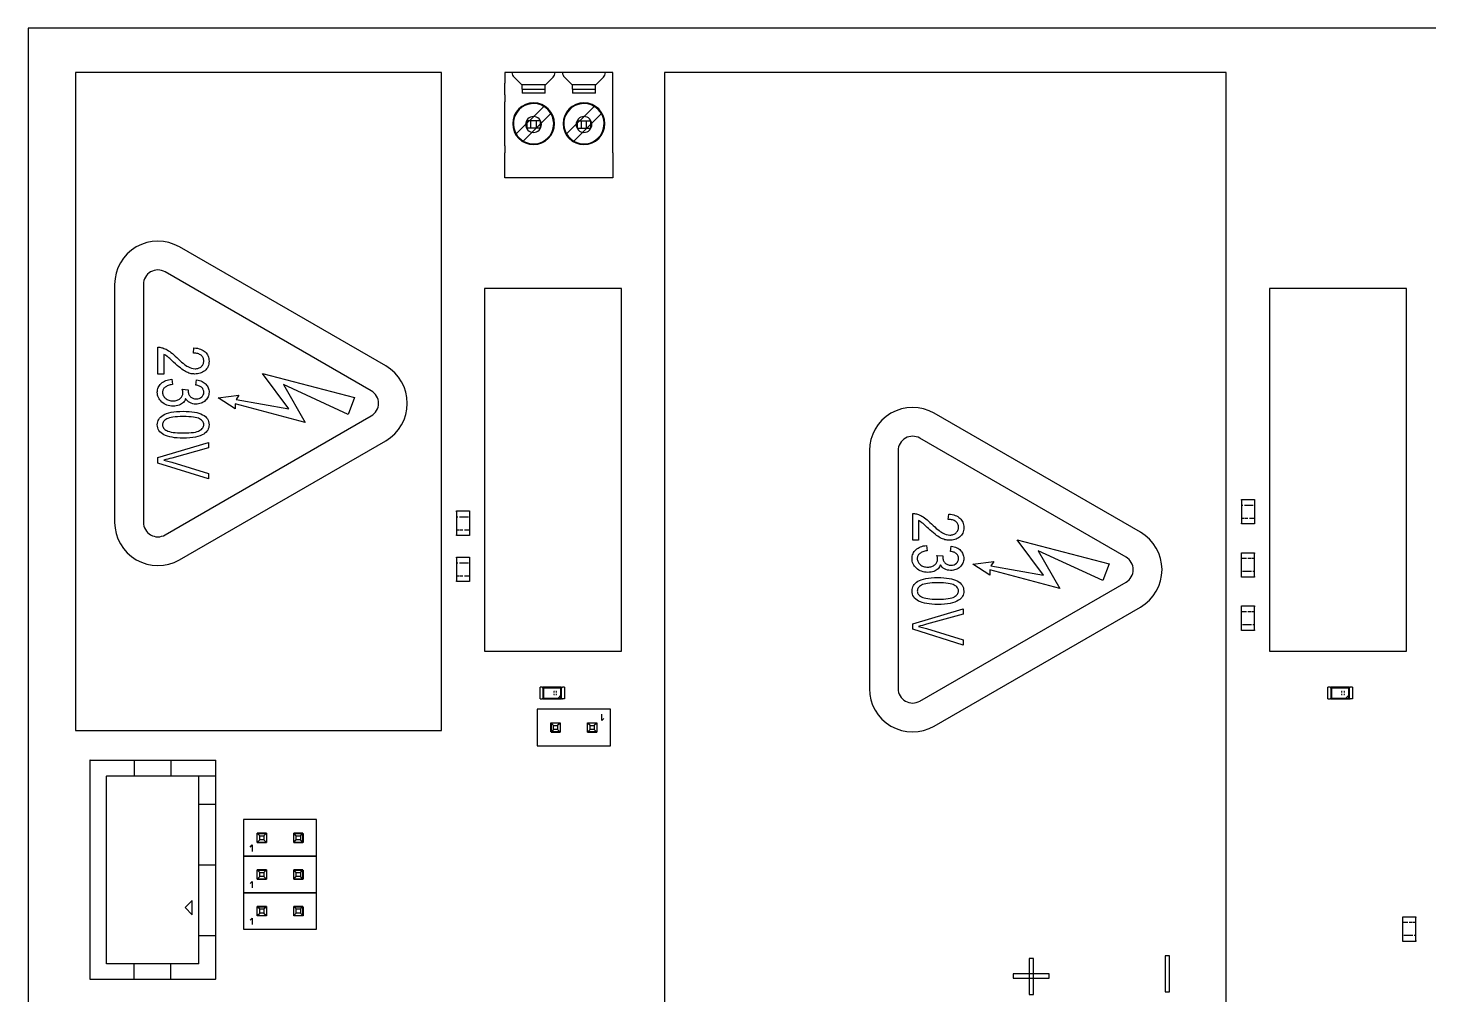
# Model space of a CAD drawing. Extents: x 0 to 180, y 0 to 220.
# Drawn here: x 0 to 97.3, y 152.8 to 220 of the extents above; entities that cross this region are included whole.
import ezdxf

# ---------------------------------------------------------------- set-up
doc = ezdxf.new("R2010")
doc.units = 0
doc.layers.add('PNPTOOLNIKO', color=7, linetype='CONTINUOUS')

msp = doc.modelspace()

# ---------------------------------------------------------------- linework, layer by layer
at = {"layer": 'PNPTOOLNIKO'}
for points in [[(180, 0), (180, 220), (0, 220), (0, 0)], [(3.3, 171.2), (28.7, 171.2), (28.7, 216.9), (3.3, 216.9)], [(44.2, 147.4), (83.2, 147.4), (83.2, 216.9), (44.2, 216.9)], [(31.7, 176.7), (41.2, 176.7), (41.2, 201.9), (31.7, 201.9)], [(86.2, 176.7), (95.7, 176.7), (95.7, 201.9), (86.2, 201.9)], [(36.945, 171.725), (36.945, 171.1), (36.295, 171.1), (36.295, 171.725)], [(39.495, 171.725), (39.495, 171.1), (38.845, 171.1), (38.845, 171.725)], [(15.905, 163.415), (15.905, 164.04), (16.555, 164.04), (16.555, 163.415)], [(18.455, 163.415), (18.455, 164.04), (19.105, 164.04), (19.105, 163.415)], [(15.905, 160.875), (15.905, 161.5), (16.555, 161.5), (16.555, 160.875)], [(18.455, 160.875), (18.455, 161.5), (19.105, 161.5), (19.105, 160.875)], [(10.9, 158.9), (11.4, 158.4), (11.4, 159.4)], [(15.905, 158.335), (15.905, 158.96), (16.555, 158.96), (16.555, 158.335)], [(18.455, 158.335), (18.455, 158.96), (19.105, 158.96), (19.105, 158.335)], [(69.8, 152.85), (69.8, 155.35), (69.5, 155.35), (69.5, 152.85)], [(79.25, 153.05), (79.25, 155.55), (78.95, 155.55), (78.95, 153.05)], [(70.9, 154.3), (68.4, 154.3), (68.4, 154), (70.9, 154)]]:
    msp.add_lwpolyline(points, close=True, dxfattribs=at)
for points in [[(40.6, 216.6), (40.6, 216.9), (33.1, 216.9), (33.1, 216.6)], [(33.1, 216.6), (33.1, 216.161)], [(33.1, 215.349), (33.1, 216.161)], [(33.746, 216.589), (33.773, 216.562)], [(34.256, 216.079), (33.773, 216.562)], [(34.256, 216.079), (35.944, 216.079)], [(34.256, 216.079), (34.3, 216.035)], [(34.3, 215.75), (34.3, 216.035)], [(35.9, 216.035), (35.944, 216.079)], [(35.9, 215.75), (35.9, 216.035)], [(36.427, 216.562), (35.944, 216.079)], [(36.427, 216.562), (36.454, 216.589)], [(37.246, 216.589), (37.273, 216.562)], [(37.756, 216.079), (37.273, 216.562)], [(37.756, 216.079), (39.444, 216.079)], [(37.756, 216.079), (37.8, 216.035)], [(37.8, 215.75), (37.8, 216.035)], [(39.444, 216.079), (39.4, 216.035)], [(39.4, 215.75), (39.4, 216.035)], [(39.444, 216.079), (39.927, 216.562)], [(39.954, 216.589), (39.927, 216.562)], [(40.6, 216.161), (40.6, 216.6)], [(40.6, 215.349), (40.6, 216.161)], [(33.1, 215.349), (33.1, 214.866)], [(34.3, 215.75), (34.3, 215.465)], [(34.3, 215.75), (35.9, 215.75)], [(35.9, 215.465), (34.3, 215.465)], [(35.9, 215.465), (35.9, 215.75)], [(37.8, 215.75), (37.8, 215.465)], [(37.8, 215.75), (39.4, 215.75)], [(39.4, 215.465), (37.8, 215.465)], [(39.4, 215.465), (39.4, 215.75)], [(40.6, 214.866), (40.6, 215.349)], [(33.1, 211.813), (33.1, 214.866)], [(35.811, 214.556), (33.894, 212.639)], [(34.389, 212.144), (36.306, 214.061)], [(39.311, 214.556), (37.394, 212.639)], [(37.889, 212.144), (39.806, 214.061)], [(40.6, 211.813), (40.6, 214.866)], [(34.65, 213.05), (34.65, 213.55)], [(35.55, 213.55), (34.65, 213.55)], [(35.55, 213.05), (34.65, 213.05)], [(34.918, 213.05), (34.918, 213.55)], [(35.282, 213.55), (35.282, 213.05)], [(35.55, 213.55), (35.55, 213.05)], [(38.15, 213.05), (38.15, 213.55)], [(38.15, 213.55), (39.05, 213.55)], [(38.15, 213.05), (39.05, 213.05)], [(38.418, 213.05), (38.418, 213.55)], [(38.782, 213.05), (38.782, 213.55)], [(39.05, 213.55), (39.05, 213.05)], [(33.1, 211.813), (33.1, 211.338)], [(40.6, 211.338), (40.6, 209.6), (33.1, 209.6), (33.1, 211.338)], [(40.6, 211.338), (40.6, 211.813)], [(24.835, 196.522), (10.515, 204.789)], [(23.835, 194.789), (9.515, 203.057)], [(6.015, 202.191), (6.015, 185.656)], [(8.015, 202.191), (8.015, 185.656)], [(9.024, 197.826), (9.088, 197.825)], [(9.024, 195.962), (9.024, 197.826)], [(9.088, 197.825), (9.153, 197.82)], [(9.153, 197.82), (9.22, 197.808)], [(9.22, 197.808), (9.29, 197.793)], [(9.29, 197.793), (9.362, 197.771)], [(9.362, 197.771), (9.435, 197.745)], [(9.435, 197.745), (9.51, 197.714)], [(9.51, 197.714), (9.587, 197.678)], [(9.587, 197.678), (9.666, 197.635)], [(9.666, 197.635), (9.749, 197.584)], [(9.749, 197.584), (9.836, 197.525)], [(9.836, 197.525), (9.927, 197.458)], [(11.478, 197.417), (11.524, 197.781)], [(11.524, 197.781), (11.65, 197.768)], [(11.65, 197.768), (11.768, 197.749)], [(11.768, 197.749), (11.878, 197.722)], [(11.878, 197.722), (11.98, 197.69)], [(11.98, 197.69), (12.073, 197.651)], [(12.073, 197.651), (12.159, 197.607)], [(12.159, 197.607), (12.237, 197.555)], [(12.237, 197.555), (12.306, 197.497)], [(12.306, 197.497), (12.368, 197.433)], [(9.433, 197.326), (9.433, 195.962)], [(9.551, 197.262), (9.433, 197.326)], [(9.668, 197.181), (9.551, 197.262)], [(9.701, 197.156), (9.668, 197.181)], [(9.741, 197.123), (9.701, 197.156)], [(9.786, 197.084), (9.741, 197.123)], [(9.839, 197.038), (9.786, 197.084)], [(9.897, 196.984), (9.839, 197.038)], [(9.962, 196.925), (9.897, 196.984)], [(9.927, 197.458), (10.02, 197.382)], [(10.034, 196.859), (9.962, 196.925)], [(10.02, 197.382), (10.117, 197.299)], [(10.112, 196.786), (10.034, 196.859)], [(10.238, 196.671), (10.112, 196.786)], [(10.117, 197.299), (10.218, 197.208)], [(10.218, 197.208), (10.323, 197.109)], [(10.357, 196.565), (10.238, 196.671)], [(10.323, 197.109), (10.443, 196.993)], [(10.47, 196.469), (10.357, 196.565)], [(10.443, 196.993), (10.557, 196.888)], [(10.557, 196.888), (10.664, 196.793)], [(10.664, 196.793), (10.763, 196.709)], [(10.763, 196.709), (10.855, 196.635)], [(10.855, 196.635), (10.94, 196.571)], [(10.94, 196.571), (11.019, 196.519)], [(11.019, 196.519), (11.09, 196.476)], [(11.563, 197.415), (11.478, 197.417)], [(11.644, 197.407), (11.563, 197.415)], [(11.719, 197.395), (11.644, 197.407)], [(11.788, 197.378), (11.719, 197.395)], [(11.854, 197.356), (11.788, 197.378)], [(11.914, 197.33), (11.854, 197.356)], [(11.968, 197.298), (11.914, 197.33)], [(12.017, 197.262), (11.968, 197.298)], [(12.061, 197.221), (12.017, 197.262)], [(12.035, 196.481), (12.075, 196.521)], [(12.1, 197.178), (12.061, 197.221)], [(12.075, 196.521), (12.11, 196.563)], [(12.132, 197.132), (12.1, 197.178)], [(12.11, 196.563), (12.139, 196.607)], [(12.158, 197.083), (12.132, 197.132)], [(12.139, 196.607), (12.163, 196.654)], [(12.179, 197.032), (12.158, 197.083)], [(12.163, 196.654), (12.181, 196.702)], [(12.193, 196.978), (12.179, 197.032)], [(12.181, 196.702), (12.195, 196.754)], [(12.203, 196.922), (12.193, 196.978)], [(12.195, 196.754), (12.203, 196.807)], [(12.205, 196.862), (12.203, 196.922)], [(12.203, 196.807), (12.205, 196.862)], [(12.368, 197.433), (12.421, 197.364)], [(12.421, 197.364), (12.466, 197.291)], [(12.466, 197.291), (12.504, 197.212)], [(12.527, 196.55), (12.494, 196.465)], [(12.504, 197.212), (12.532, 197.129)], [(12.551, 196.644), (12.527, 196.55)], [(12.532, 197.129), (12.553, 197.04)], [(12.564, 196.743), (12.551, 196.644)], [(12.553, 197.04), (12.565, 196.947)], [(12.569, 196.849), (12.564, 196.743)], [(12.565, 196.947), (12.569, 196.849)], [(9.433, 195.962), (9.024, 195.962)], [(9.568, 195.509), (9.661, 195.541)], [(9.661, 195.541), (9.761, 195.568)], [(9.761, 195.568), (9.867, 195.587)], [(9.867, 195.587), (9.978, 195.599)], [(9.978, 195.599), (10.024, 195.235)], [(10.578, 196.383), (10.47, 196.469)], [(10.677, 196.306), (10.578, 196.383)], [(10.771, 196.24), (10.677, 196.306)], [(10.858, 196.182), (10.771, 196.24)], [(10.939, 196.134), (10.858, 196.182)], [(11.017, 196.094), (10.939, 196.134)], [(11.096, 196.059), (11.017, 196.094)], [(11.09, 196.476), (11.224, 196.411)], [(11.176, 196.03), (11.096, 196.059)], [(11.256, 196.005), (11.176, 196.03)], [(11.224, 196.411), (11.352, 196.364)], [(11.338, 195.987), (11.256, 196.005)], [(11.421, 195.973), (11.338, 195.987)], [(11.352, 196.364), (11.476, 196.335)], [(11.504, 195.965), (11.421, 195.973)], [(11.476, 196.335), (11.595, 196.326)], [(11.588, 195.962), (11.504, 195.965)], [(11.682, 195.966), (11.588, 195.962)], [(11.595, 196.326), (11.661, 196.328)], [(11.66, 195.19), (11.705, 195.553)], [(11.661, 196.328), (11.724, 196.336)], [(11.774, 195.977), (11.682, 195.966)], [(11.705, 195.553), (11.809, 195.534)], [(11.724, 196.336), (11.784, 196.348)], [(11.863, 195.994), (11.774, 195.977)], [(11.784, 196.348), (11.84, 196.364)], [(11.809, 195.534), (11.906, 195.51)], [(11.84, 196.364), (11.894, 196.386)], [(11.949, 196.019), (11.863, 195.994)], [(11.894, 196.386), (11.944, 196.414)], [(11.944, 196.414), (11.991, 196.445)], [(12.033, 196.05), (11.949, 196.019)], [(11.991, 196.445), (12.035, 196.481)], [(12.114, 196.089), (12.033, 196.05)], [(12.193, 196.134), (12.114, 196.089)], [(12.269, 196.187), (12.193, 196.134)], [(12.34, 196.247), (12.269, 196.187)], [(12.401, 196.313), (12.34, 196.247)], [(12.452, 196.385), (12.401, 196.313)], [(12.494, 196.465), (12.452, 196.385)], [(18.099, 193.541), (16.27, 195.989)], [(16.27, 195.989), (22.659, 194.328)], [(8.978, 194.692), (8.982, 194.781)], [(8.983, 194.595), (8.978, 194.692)], [(8.982, 194.781), (8.995, 194.867)], [(8.997, 194.502), (8.983, 194.595)], [(8.995, 194.867), (9.016, 194.95)], [(9.016, 194.95), (9.046, 195.028)], [(9.046, 195.028), (9.084, 195.104)], [(9.084, 195.104), (9.131, 195.176)], [(9.131, 195.176), (9.186, 195.244)], [(9.186, 195.244), (9.249, 195.31)], [(9.249, 195.31), (9.32, 195.369)], [(9.32, 195.369), (9.396, 195.423)], [(9.345, 194.74), (9.342, 194.686)], [(9.342, 194.686), (9.345, 194.627)], [(9.352, 194.791), (9.345, 194.74)], [(9.345, 194.627), (9.354, 194.571)], [(9.366, 194.84), (9.352, 194.791)], [(9.354, 194.571), (9.37, 194.516)], [(9.384, 194.886), (9.366, 194.84)], [(9.408, 194.929), (9.384, 194.886)], [(9.396, 195.423), (9.479, 195.47)], [(9.438, 194.97), (9.408, 194.929)], [(9.472, 195.008), (9.438, 194.97)], [(9.512, 195.043), (9.472, 195.008)], [(9.479, 195.47), (9.568, 195.509)], [(9.558, 195.077), (9.512, 195.043)], [(9.608, 195.107), (9.558, 195.077)], [(9.664, 195.135), (9.608, 195.107)], [(9.725, 195.16), (9.664, 195.135)], [(9.792, 195.183), (9.725, 195.16)], [(9.864, 195.202), (9.792, 195.183)], [(9.941, 195.22), (9.864, 195.202)], [(10.024, 195.235), (9.941, 195.22)], [(10.703, 194.917), (11.114, 194.872)], [(10.724, 194.845), (10.703, 194.917)], [(10.739, 194.779), (10.724, 194.845)], [(10.725, 194.497), (10.74, 194.551)], [(10.748, 194.72), (10.739, 194.779)], [(10.74, 194.551), (10.748, 194.607)], [(10.751, 194.666), (10.748, 194.72)], [(10.748, 194.607), (10.751, 194.666)], [(11.114, 194.872), (11.11, 194.817)], [(11.11, 194.817), (11.112, 194.754)], [(11.112, 194.754), (11.12, 194.694)], [(11.12, 194.694), (11.132, 194.636)], [(11.132, 194.636), (11.149, 194.582)], [(11.149, 194.582), (11.17, 194.532)], [(11.727, 195.179), (11.66, 195.19)], [(11.788, 195.165), (11.727, 195.179)], [(11.847, 195.149), (11.788, 195.165)], [(11.9, 195.128), (11.847, 195.149)], [(11.949, 195.105), (11.9, 195.128)], [(11.906, 195.51), (11.997, 195.481)], [(11.994, 195.079), (11.949, 195.105)], [(12.034, 195.05), (11.994, 195.079)], [(11.997, 195.481), (12.08, 195.446)], [(12.07, 195.018), (12.034, 195.05)], [(12.129, 194.947), (12.07, 195.018)], [(12.08, 195.446), (12.158, 195.406)], [(12.171, 194.867), (12.129, 194.947)], [(12.158, 195.406), (12.229, 195.362)], [(12.169, 194.512), (12.196, 194.596)], [(12.197, 194.781), (12.171, 194.867)], [(12.196, 194.596), (12.205, 194.687)], [(12.205, 194.687), (12.197, 194.781)], [(12.229, 195.362), (12.294, 195.312)], [(12.294, 195.312), (12.351, 195.256)], [(12.351, 195.256), (12.402, 195.197)], [(12.402, 195.197), (12.446, 195.134)], [(12.446, 195.134), (12.484, 195.069)], [(12.484, 195.069), (12.514, 195.001)], [(12.514, 195.001), (12.538, 194.929)], [(12.538, 194.929), (12.556, 194.854)], [(12.565, 194.612), (12.553, 194.531)], [(12.556, 194.854), (12.566, 194.777)], [(12.569, 194.697), (12.565, 194.612)], [(12.566, 194.777), (12.569, 194.697)], [(22.234, 193.158), (17.736, 195.241)], [(17.736, 195.241), (19.247, 192.606)], [(9.021, 194.413), (8.997, 194.502)], [(9.055, 194.327), (9.021, 194.413)], [(9.098, 194.244), (9.055, 194.327)], [(9.151, 194.165), (9.098, 194.244)], [(9.214, 194.09), (9.151, 194.165)], [(9.286, 194.017), (9.214, 194.09)], [(9.365, 193.951), (9.286, 194.017)], [(9.451, 193.894), (9.365, 193.951)], [(9.37, 194.516), (9.393, 194.464)], [(9.393, 194.464), (9.421, 194.414)], [(9.421, 194.414), (9.456, 194.364)], [(9.541, 193.845), (9.451, 193.894)], [(9.456, 194.364), (9.498, 194.318)], [(9.498, 194.318), (9.546, 194.274)], [(9.638, 193.806), (9.541, 193.845)], [(9.546, 194.274), (9.598, 194.232)], [(9.598, 194.232), (9.655, 194.197)], [(9.74, 193.775), (9.638, 193.806)], [(9.655, 194.197), (9.715, 194.167)], [(9.715, 194.167), (9.78, 194.142)], [(9.847, 193.753), (9.74, 193.775)], [(9.78, 194.142), (9.847, 194.124)], [(9.847, 194.124), (9.919, 194.11)], [(9.96, 193.74), (9.847, 193.753)], [(9.919, 194.11), (9.994, 194.102)], [(10.078, 193.735), (9.96, 193.74)], [(9.994, 194.102), (10.074, 194.099)], [(10.074, 194.099), (10.149, 194.102)], [(10.19, 193.74), (10.078, 193.735)], [(10.149, 194.102), (10.219, 194.109)], [(10.296, 193.752), (10.19, 193.74)], [(10.219, 194.109), (10.286, 194.122)], [(10.286, 194.122), (10.349, 194.14)], [(10.396, 193.774), (10.296, 193.752)], [(10.349, 194.14), (10.408, 194.163)], [(10.491, 193.804), (10.396, 193.774)], [(10.408, 194.163), (10.465, 194.191)], [(10.465, 194.191), (10.516, 194.225)], [(10.578, 193.841), (10.491, 193.804)], [(10.516, 194.225), (10.565, 194.263)], [(10.565, 194.263), (10.608, 194.305)], [(10.657, 193.883), (10.578, 193.841)], [(10.608, 194.305), (10.646, 194.35)], [(10.646, 194.35), (10.678, 194.396)], [(10.726, 193.93), (10.657, 193.883)], [(10.678, 194.396), (10.705, 194.445)], [(10.705, 194.445), (10.725, 194.497)], [(10.786, 193.984), (10.726, 193.93)], [(10.837, 194.043), (10.786, 193.984)], [(10.88, 194.11), (10.837, 194.043)], [(10.916, 194.184), (10.88, 194.11)], [(10.944, 194.266), (10.916, 194.184)], [(11.002, 194.178), (10.944, 194.266)], [(11.069, 194.1), (11.002, 194.178)], [(11.146, 194.033), (11.069, 194.1)], [(11.234, 193.976), (11.146, 194.033)], [(11.17, 194.532), (11.197, 194.484)], [(11.197, 194.484), (11.228, 194.439)], [(11.228, 194.439), (11.264, 194.397)], [(11.33, 193.93), (11.234, 193.976)], [(11.264, 194.397), (11.305, 194.36)], [(11.305, 194.36), (11.349, 194.326)], [(11.432, 193.898), (11.33, 193.93)], [(11.349, 194.326), (11.396, 194.298)], [(11.396, 194.298), (11.446, 194.276)], [(11.541, 193.878), (11.432, 193.898)], [(11.446, 194.276), (11.499, 194.258)], [(11.499, 194.258), (11.556, 194.245)], [(11.658, 193.872), (11.541, 193.878)], [(11.556, 194.245), (11.615, 194.238)], [(11.615, 194.238), (11.678, 194.235)], [(11.754, 193.875), (11.658, 193.872)], [(11.678, 194.235), (11.791, 194.244)], [(11.846, 193.886), (11.754, 193.875)], [(11.791, 194.244), (11.893, 194.268)], [(11.934, 193.906), (11.846, 193.886)], [(11.893, 194.268), (11.982, 194.309)], [(12.018, 193.932), (11.934, 193.906)], [(11.982, 194.309), (12.06, 194.367)], [(12.097, 193.965), (12.018, 193.932)], [(12.06, 194.367), (12.124, 194.436)], [(12.172, 194.007), (12.097, 193.965)], [(12.124, 194.436), (12.169, 194.512)], [(12.243, 194.056), (12.172, 194.007)], [(12.31, 194.112), (12.243, 194.056)], [(12.371, 194.174), (12.31, 194.112)], [(12.423, 194.24), (12.371, 194.174)], [(12.468, 194.308), (12.423, 194.24)], [(12.504, 194.379), (12.468, 194.308)], [(12.533, 194.453), (12.504, 194.379)], [(12.553, 194.531), (12.533, 194.453)], [(13.193, 194.306), (14.648, 194.498)], [(14.391, 193.541), (13.193, 194.306)], [(19.247, 192.606), (14.391, 193.902)], [(14.391, 193.902), (14.391, 193.541)], [(14.648, 194.498), (14.455, 194.196)], [(14.455, 194.196), (18.099, 193.541)], [(22.659, 194.328), (22.234, 193.158)], [(8.984, 192.542), (9.003, 192.637)], [(9.003, 192.637), (9.035, 192.728)], [(9.035, 192.728), (9.079, 192.814)], [(9.079, 192.814), (9.135, 192.895)], [(9.135, 192.895), (9.205, 192.972)], [(9.205, 192.972), (9.286, 193.044)], [(9.286, 193.044), (9.381, 193.112)], [(9.382, 192.608), (9.36, 192.552)], [(9.381, 193.112), (9.491, 193.173)], [(9.414, 192.661), (9.382, 192.608)], [(9.455, 192.712), (9.414, 192.661)], [(9.505, 192.759), (9.455, 192.712)], [(9.491, 193.173), (9.619, 193.225)], [(9.563, 192.804), (9.505, 192.759)], [(9.515, 184.789), (23.835, 193.057)], [(9.632, 192.846), (9.563, 192.804)], [(9.619, 193.225), (9.766, 193.27)], [(9.712, 192.884), (9.632, 192.846)], [(9.812, 192.917), (9.712, 192.884)], [(9.766, 193.27), (9.93, 193.306)], [(9.928, 192.945), (9.812, 192.917)], [(10.062, 192.968), (9.928, 192.945)], [(9.93, 193.306), (10.113, 193.335)], [(10.213, 192.985), (10.062, 192.968)], [(10.113, 193.335), (10.315, 193.355)], [(10.383, 192.998), (10.213, 192.985)], [(10.315, 193.355), (10.534, 193.367)], [(10.569, 193.005), (10.383, 192.998)], [(10.534, 193.367), (10.772, 193.372)], [(10.774, 193.008), (10.569, 193.005)], [(10.772, 193.372), (10.987, 193.368)], [(10.976, 193.005), (10.774, 193.008)], [(11.161, 192.998), (10.976, 193.005)], [(10.987, 193.368), (11.188, 193.357)], [(11.33, 192.985), (11.161, 192.998)], [(11.188, 193.357), (11.376, 193.338)], [(11.48, 192.968), (11.33, 192.985)], [(11.376, 193.338), (11.551, 193.313)], [(11.614, 192.945), (11.48, 192.968)], [(11.551, 193.313), (11.711, 193.279)], [(11.73, 192.918), (11.614, 192.945)], [(11.711, 193.279), (11.859, 193.239)], [(11.83, 192.886), (11.73, 192.918)], [(11.911, 192.849), (11.83, 192.886)], [(11.859, 193.239), (11.992, 193.19)], [(11.98, 192.808), (11.911, 192.849)], [(12.04, 192.764), (11.98, 192.808)], [(11.992, 193.19), (12.113, 193.135)], [(12.09, 192.718), (12.04, 192.764)], [(12.132, 192.67), (12.09, 192.718)], [(12.113, 193.135), (12.22, 193.073)], [(12.164, 192.619), (12.132, 192.67)], [(12.187, 192.566), (12.164, 192.619)], [(12.22, 193.073), (12.313, 193.003)], [(12.313, 193.003), (12.391, 192.926)], [(12.391, 192.926), (12.455, 192.842)], [(12.455, 192.842), (12.505, 192.752)], [(12.505, 192.752), (12.541, 192.654)], [(12.541, 192.654), (12.562, 192.549)], [(77.235, 184.972), (62.915, 193.239)], [(8.978, 192.442), (8.984, 192.542)], [(8.985, 192.33), (8.978, 192.442)], [(9.006, 192.225), (8.985, 192.33)], [(9.042, 192.126), (9.006, 192.225)], [(9.092, 192.036), (9.042, 192.126)], [(9.156, 191.952), (9.092, 192.036)], [(9.235, 191.876), (9.156, 191.952)], [(9.328, 191.806), (9.235, 191.876)], [(9.435, 191.744), (9.328, 191.806)], [(9.346, 192.493), (9.342, 192.431)], [(9.342, 192.431), (9.346, 192.373)], [(9.36, 192.552), (9.346, 192.493)], [(9.346, 192.373), (9.36, 192.317)], [(9.36, 192.317), (9.383, 192.263)], [(9.383, 192.263), (9.415, 192.212)], [(9.415, 192.212), (9.456, 192.164)], [(9.556, 191.688), (9.435, 191.744)], [(9.456, 192.164), (9.506, 192.117)], [(9.506, 192.117), (9.566, 192.073)], [(9.69, 191.641), (9.556, 191.688)], [(9.566, 192.073), (9.635, 192.032)], [(9.635, 192.032), (9.718, 191.994)], [(9.838, 191.6), (9.69, 191.641)], [(9.718, 191.994), (9.816, 191.962)], [(9.816, 191.962), (9.933, 191.934)], [(9.933, 191.934), (10.067, 191.911)], [(10.067, 191.911), (10.218, 191.894)], [(10.218, 191.894), (10.386, 191.882)], [(10.386, 191.882), (10.571, 191.874)], [(10.571, 191.874), (10.774, 191.872)], [(10.774, 191.872), (10.978, 191.874)], [(10.978, 191.874), (11.166, 191.882)], [(11.166, 191.882), (11.335, 191.894)], [(11.335, 191.894), (11.487, 191.912)], [(11.487, 191.912), (11.62, 191.935)], [(11.62, 191.935), (11.737, 191.962)], [(11.737, 191.962), (11.835, 191.996)], [(11.943, 191.668), (11.79, 191.619)], [(11.835, 191.996), (11.916, 192.034)], [(11.916, 192.034), (11.984, 192.075)], [(12.08, 191.727), (11.943, 191.668)], [(11.984, 192.075), (12.043, 192.12)], [(12.043, 192.12), (12.092, 192.168)], [(12.2, 191.793), (12.08, 191.727)], [(12.092, 192.168), (12.133, 192.219)], [(12.133, 192.219), (12.165, 192.273)], [(12.165, 192.273), (12.188, 192.33)], [(12.201, 192.511), (12.187, 192.566)], [(12.188, 192.33), (12.201, 192.39)], [(12.286, 191.855), (12.2, 191.793)], [(12.205, 192.452), (12.201, 192.511)], [(12.201, 192.39), (12.205, 192.452)], [(12.362, 191.922), (12.286, 191.855)], [(12.425, 191.994), (12.362, 191.922)], [(12.477, 192.072), (12.425, 191.994)], [(12.517, 192.155), (12.477, 192.072)], [(12.546, 192.244), (12.517, 192.155)], [(12.563, 192.338), (12.546, 192.244)], [(12.562, 192.549), (12.569, 192.438)], [(12.569, 192.438), (12.563, 192.338)], [(9.024, 190.154), (12.524, 191.2)], [(9.998, 191.567), (9.838, 191.6)], [(12.524, 190.826), (9.984, 190.126)], [(10.171, 191.541), (9.998, 191.567)], [(10.359, 191.523), (10.171, 191.541)], [(10.559, 191.512), (10.359, 191.523)], [(10.515, 183.057), (24.835, 191.325)], [(10.772, 191.508), (10.559, 191.512)], [(11.009, 191.512), (10.772, 191.508)], [(11.23, 191.526), (11.009, 191.512)], [(11.433, 191.548), (11.23, 191.526)], [(11.62, 191.579), (11.433, 191.548)], [(11.79, 191.619), (11.62, 191.579)], [(12.524, 191.2), (12.524, 190.826)], [(76.235, 183.239), (61.915, 191.507)], [(9.024, 189.778), (9.024, 190.154)], [(12.524, 188.676), (9.024, 189.778)], [(9.563, 190.016), (9.433, 189.985)], [(9.433, 189.985), (9.704, 189.914)], [(9.698, 190.05), (9.563, 190.016)], [(9.839, 190.087), (9.698, 190.05)], [(9.704, 189.914), (9.984, 189.832)], [(9.984, 190.126), (9.839, 190.087)], [(9.984, 189.832), (12.524, 189.053)], [(58.415, 190.641), (58.415, 174.106)], [(60.415, 190.641), (60.415, 174.106)], [(12.524, 189.053), (12.524, 188.676)], [(84.25, 187.2), (84.25, 187.25), (85.15, 187.25), (85.15, 187.2)], [(85.15, 187.2), (85.15, 185.55), (84.25, 185.55), (84.25, 185.6)], [(84.25, 187.2), (84.25, 185.6)], [(84.25, 186.85), (84.35, 186.85)], [(84.45, 186.85), (85.05, 186.85)], [(85.1, 186.85), (85.15, 186.85)], [(29.75, 186.4), (29.75, 186.45), (30.65, 186.45), (30.65, 186.4)], [(30.65, 186.4), (30.65, 184.75), (29.75, 184.75), (29.75, 184.8)], [(29.75, 186.4), (29.75, 184.8)], [(29.75, 186.05), (29.85, 186.05)], [(29.95, 186.05), (30.55, 186.05)], [(30.6, 186.05), (30.65, 186.05)], [(61.424, 186.276), (61.488, 186.275)], [(61.424, 184.412), (61.424, 186.276)], [(61.488, 186.275), (61.553, 186.27)], [(61.553, 186.27), (61.62, 186.258)], [(61.62, 186.258), (61.69, 186.243)], [(61.69, 186.243), (61.762, 186.221)], [(61.762, 186.221), (61.835, 186.195)], [(61.835, 186.195), (61.91, 186.164)], [(61.91, 186.164), (61.987, 186.128)], [(61.987, 186.128), (62.066, 186.085)], [(62.066, 186.085), (62.149, 186.034)], [(62.149, 186.034), (62.236, 185.975)], [(62.236, 185.975), (62.327, 185.908)], [(62.327, 185.908), (62.42, 185.832)], [(62.42, 185.832), (62.517, 185.749)], [(63.878, 185.867), (63.924, 186.231)], [(63.963, 185.865), (63.878, 185.867)], [(63.924, 186.231), (64.05, 186.218)], [(64.044, 185.857), (63.963, 185.865)], [(64.119, 185.845), (64.044, 185.857)], [(64.05, 186.218), (64.168, 186.199)], [(64.188, 185.828), (64.119, 185.845)], [(64.168, 186.199), (64.278, 186.172)], [(64.254, 185.806), (64.188, 185.828)], [(64.314, 185.78), (64.254, 185.806)], [(64.278, 186.172), (64.38, 186.14)], [(64.38, 186.14), (64.473, 186.101)], [(64.473, 186.101), (64.559, 186.057)], [(64.559, 186.057), (64.637, 186.005)], [(64.637, 186.005), (64.706, 185.947)], [(64.706, 185.947), (64.768, 185.883)], [(64.768, 185.883), (64.821, 185.814)], [(64.821, 185.814), (64.866, 185.741)], [(84.25, 185.95), (84.45, 185.95)], [(84.5, 185.95), (84.7, 185.95)], [(84.8, 185.95), (85.15, 185.95)], [(29.75, 185.15), (29.95, 185.15)], [(30, 185.15), (30.2, 185.15)], [(30.3, 185.15), (30.65, 185.15)], [(61.833, 185.776), (61.833, 184.412)], [(61.951, 185.712), (61.833, 185.776)], [(62.068, 185.631), (61.951, 185.712)], [(62.101, 185.606), (62.068, 185.631)], [(62.141, 185.573), (62.101, 185.606)], [(62.186, 185.534), (62.141, 185.573)], [(62.239, 185.488), (62.186, 185.534)], [(62.297, 185.434), (62.239, 185.488)], [(62.362, 185.375), (62.297, 185.434)], [(62.434, 185.309), (62.362, 185.375)], [(62.512, 185.236), (62.434, 185.309)], [(62.638, 185.121), (62.512, 185.236)], [(62.517, 185.749), (62.618, 185.658)], [(62.618, 185.658), (62.723, 185.559)], [(62.757, 185.015), (62.638, 185.121)], [(62.723, 185.559), (62.843, 185.443)], [(62.87, 184.919), (62.757, 185.015)], [(62.843, 185.443), (62.957, 185.338)], [(62.978, 184.833), (62.87, 184.919)], [(62.957, 185.338), (63.064, 185.243)], [(63.077, 184.756), (62.978, 184.833)], [(63.064, 185.243), (63.163, 185.159)], [(63.163, 185.159), (63.255, 185.085)], [(63.255, 185.085), (63.34, 185.021)], [(63.34, 185.021), (63.419, 184.969)], [(63.419, 184.969), (63.49, 184.926)], [(63.49, 184.926), (63.624, 184.861)], [(63.624, 184.861), (63.752, 184.814)], [(63.752, 184.814), (63.876, 184.785)], [(64.184, 184.798), (64.24, 184.814)], [(64.24, 184.814), (64.294, 184.836)], [(64.294, 184.836), (64.344, 184.864)], [(64.368, 185.748), (64.314, 185.78)], [(64.344, 184.864), (64.391, 184.895)], [(64.417, 185.712), (64.368, 185.748)], [(64.391, 184.895), (64.435, 184.931)], [(64.461, 185.671), (64.417, 185.712)], [(64.435, 184.931), (64.475, 184.971)], [(64.5, 185.628), (64.461, 185.671)], [(64.475, 184.971), (64.51, 185.013)], [(64.532, 185.582), (64.5, 185.628)], [(64.51, 185.013), (64.539, 185.057)], [(64.558, 185.533), (64.532, 185.582)], [(64.539, 185.057), (64.563, 185.104)], [(64.579, 185.482), (64.558, 185.533)], [(64.563, 185.104), (64.581, 185.152)], [(64.593, 185.428), (64.579, 185.482)], [(64.581, 185.152), (64.595, 185.204)], [(64.603, 185.372), (64.593, 185.428)], [(64.595, 185.204), (64.603, 185.257)], [(64.605, 185.312), (64.603, 185.372)], [(64.603, 185.257), (64.605, 185.312)], [(64.852, 184.835), (64.801, 184.763)], [(64.894, 184.915), (64.852, 184.835)], [(64.866, 185.741), (64.904, 185.662)], [(64.927, 185), (64.894, 184.915)], [(64.904, 185.662), (64.932, 185.579)], [(64.951, 185.094), (64.927, 185)], [(64.932, 185.579), (64.953, 185.49)], [(64.964, 185.193), (64.951, 185.094)], [(64.953, 185.49), (64.965, 185.397)], [(64.969, 185.299), (64.964, 185.193)], [(64.965, 185.397), (64.969, 185.299)], [(61.833, 184.412), (61.424, 184.412)], [(61.72, 183.819), (61.796, 183.873)], [(61.796, 183.873), (61.879, 183.92)], [(61.879, 183.92), (61.968, 183.959)], [(61.968, 183.959), (62.061, 183.991)], [(62.061, 183.991), (62.161, 184.018)], [(62.161, 184.018), (62.267, 184.037)], [(62.267, 184.037), (62.378, 184.049)], [(62.378, 184.049), (62.424, 183.685)], [(63.171, 184.69), (63.077, 184.756)], [(63.258, 184.632), (63.171, 184.69)], [(63.339, 184.584), (63.258, 184.632)], [(63.417, 184.544), (63.339, 184.584)], [(63.496, 184.509), (63.417, 184.544)], [(63.576, 184.48), (63.496, 184.509)], [(63.656, 184.455), (63.576, 184.48)], [(63.738, 184.437), (63.656, 184.455)], [(63.821, 184.423), (63.738, 184.437)], [(63.904, 184.415), (63.821, 184.423)], [(63.876, 184.785), (63.995, 184.776)], [(63.988, 184.412), (63.904, 184.415)], [(64.082, 184.416), (63.988, 184.412)], [(63.995, 184.776), (64.061, 184.778)], [(64.06, 183.64), (64.105, 184.003)], [(64.061, 184.778), (64.124, 184.786)], [(64.174, 184.427), (64.082, 184.416)], [(64.105, 184.003), (64.209, 183.984)], [(64.124, 184.786), (64.184, 184.798)], [(64.263, 184.444), (64.174, 184.427)], [(64.209, 183.984), (64.306, 183.96)], [(64.349, 184.469), (64.263, 184.444)], [(64.306, 183.96), (64.397, 183.931)], [(64.433, 184.5), (64.349, 184.469)], [(64.397, 183.931), (64.48, 183.896)], [(64.514, 184.539), (64.433, 184.5)], [(64.48, 183.896), (64.558, 183.856)], [(64.593, 184.584), (64.514, 184.539)], [(64.558, 183.856), (64.629, 183.812)], [(64.669, 184.637), (64.593, 184.584)], [(64.74, 184.697), (64.669, 184.637)], [(64.801, 184.763), (64.74, 184.697)], [(70.499, 181.991), (68.67, 184.439)], [(68.67, 184.439), (75.059, 182.778)], [(29.75, 183.2), (29.75, 183.25), (30.65, 183.25), (30.65, 183.2)], [(30.65, 183.2), (30.65, 181.55), (29.75, 181.55), (29.75, 181.6)], [(29.75, 183.2), (29.75, 181.6)], [(61.378, 183.142), (61.382, 183.231)], [(61.383, 183.045), (61.378, 183.142)], [(61.382, 183.231), (61.395, 183.317)], [(61.397, 182.952), (61.383, 183.045)], [(61.395, 183.317), (61.416, 183.4)], [(61.421, 182.863), (61.397, 182.952)], [(61.416, 183.4), (61.446, 183.478)], [(61.446, 183.478), (61.484, 183.554)], [(61.484, 183.554), (61.531, 183.626)], [(61.531, 183.626), (61.586, 183.694)], [(61.586, 183.694), (61.649, 183.76)], [(61.649, 183.76), (61.72, 183.819)], [(61.745, 183.19), (61.742, 183.136)], [(61.742, 183.136), (61.745, 183.077)], [(61.752, 183.241), (61.745, 183.19)], [(61.745, 183.077), (61.754, 183.021)], [(61.766, 183.29), (61.752, 183.241)], [(61.754, 183.021), (61.77, 182.966)], [(61.784, 183.336), (61.766, 183.29)], [(61.77, 182.966), (61.793, 182.914)], [(61.808, 183.379), (61.784, 183.336)], [(61.793, 182.914), (61.821, 182.864)], [(61.838, 183.42), (61.808, 183.379)], [(61.872, 183.458), (61.838, 183.42)], [(61.912, 183.493), (61.872, 183.458)], [(61.958, 183.527), (61.912, 183.493)], [(62.008, 183.557), (61.958, 183.527)], [(62.064, 183.585), (62.008, 183.557)], [(62.125, 183.61), (62.064, 183.585)], [(62.192, 183.633), (62.125, 183.61)], [(62.264, 183.652), (62.192, 183.633)], [(62.341, 183.67), (62.264, 183.652)], [(62.424, 183.685), (62.341, 183.67)], [(63.078, 182.846), (63.105, 182.895)], [(63.103, 183.367), (63.514, 183.322)], [(63.124, 183.295), (63.103, 183.367)], [(63.105, 182.895), (63.125, 182.947)], [(63.139, 183.229), (63.124, 183.295)], [(63.125, 182.947), (63.14, 183.001)], [(63.148, 183.17), (63.139, 183.229)], [(63.14, 183.001), (63.148, 183.057)], [(63.151, 183.116), (63.148, 183.17)], [(63.148, 183.057), (63.151, 183.116)], [(63.514, 183.322), (63.51, 183.267)], [(63.51, 183.267), (63.512, 183.204)], [(63.512, 183.204), (63.52, 183.144)], [(63.52, 183.144), (63.532, 183.086)], [(63.532, 183.086), (63.549, 183.032)], [(63.549, 183.032), (63.57, 182.982)], [(63.57, 182.982), (63.597, 182.934)], [(63.597, 182.934), (63.628, 182.889)], [(63.628, 182.889), (63.664, 182.847)], [(64.127, 183.629), (64.06, 183.64)], [(64.188, 183.615), (64.127, 183.629)], [(64.247, 183.599), (64.188, 183.615)], [(64.3, 183.578), (64.247, 183.599)], [(64.349, 183.555), (64.3, 183.578)], [(64.394, 183.529), (64.349, 183.555)], [(64.434, 183.5), (64.394, 183.529)], [(64.47, 183.468), (64.434, 183.5)], [(64.46, 182.817), (64.524, 182.886)], [(64.529, 183.397), (64.47, 183.468)], [(64.524, 182.886), (64.569, 182.962)], [(64.571, 183.317), (64.529, 183.397)], [(64.569, 182.962), (64.596, 183.046)], [(64.597, 183.231), (64.571, 183.317)], [(64.596, 183.046), (64.605, 183.137)], [(64.605, 183.137), (64.597, 183.231)], [(64.629, 183.812), (64.694, 183.762)], [(64.694, 183.762), (64.751, 183.706)], [(64.751, 183.706), (64.802, 183.647)], [(64.802, 183.647), (64.846, 183.584)], [(64.846, 183.584), (64.884, 183.519)], [(64.884, 183.519), (64.914, 183.451)], [(64.933, 182.903), (64.904, 182.829)], [(64.914, 183.451), (64.938, 183.379)], [(64.953, 182.981), (64.933, 182.903)], [(64.938, 183.379), (64.956, 183.304)], [(64.965, 183.062), (64.953, 182.981)], [(64.956, 183.304), (64.966, 183.227)], [(64.969, 183.147), (64.965, 183.062)], [(64.966, 183.227), (64.969, 183.147)], [(65.593, 182.756), (67.048, 182.948)], [(67.048, 182.948), (66.855, 182.646)], [(74.634, 181.608), (70.136, 183.691)], [(70.136, 183.691), (71.647, 181.056)], [(84.25, 181.9), (84.25, 183.55), (85.15, 183.55), (85.15, 183.5)], [(84.6, 183.15), (84.25, 183.15)], [(84.9, 183.15), (84.7, 183.15)], [(85.15, 183.15), (84.95, 183.15)], [(85.15, 181.9), (85.15, 183.5)], [(29.75, 182.85), (29.85, 182.85)], [(29.75, 181.95), (29.95, 181.95)], [(29.95, 182.85), (30.55, 182.85)], [(30, 181.95), (30.2, 181.95)], [(30.3, 181.95), (30.65, 181.95)], [(30.6, 182.85), (30.65, 182.85)], [(61.455, 182.777), (61.421, 182.863)], [(61.498, 182.694), (61.455, 182.777)], [(61.551, 182.615), (61.498, 182.694)], [(61.614, 182.54), (61.551, 182.615)], [(61.686, 182.467), (61.614, 182.54)], [(61.765, 182.401), (61.686, 182.467)], [(61.851, 182.344), (61.765, 182.401)], [(61.821, 182.864), (61.856, 182.814)], [(61.941, 182.295), (61.851, 182.344)], [(61.856, 182.814), (61.898, 182.768)], [(61.898, 182.768), (61.946, 182.724)], [(62.038, 182.256), (61.941, 182.295)], [(61.946, 182.724), (61.998, 182.682)], [(61.998, 182.682), (62.055, 182.647)], [(62.14, 182.225), (62.038, 182.256)], [(62.055, 182.647), (62.115, 182.617)], [(62.115, 182.617), (62.18, 182.592)], [(62.247, 182.203), (62.14, 182.225)], [(62.18, 182.592), (62.247, 182.574)], [(62.247, 182.574), (62.319, 182.56)], [(62.36, 182.19), (62.247, 182.203)], [(62.319, 182.56), (62.394, 182.552)], [(62.478, 182.185), (62.36, 182.19)], [(62.394, 182.552), (62.474, 182.549)], [(62.474, 182.549), (62.549, 182.552)], [(62.59, 182.19), (62.478, 182.185)], [(62.549, 182.552), (62.619, 182.559)], [(62.696, 182.202), (62.59, 182.19)], [(62.619, 182.559), (62.686, 182.572)], [(62.686, 182.572), (62.749, 182.59)], [(62.796, 182.224), (62.696, 182.202)], [(62.749, 182.59), (62.808, 182.613)], [(62.891, 182.254), (62.796, 182.224)], [(62.808, 182.613), (62.865, 182.641)], [(62.865, 182.641), (62.916, 182.675)], [(62.978, 182.291), (62.891, 182.254)], [(62.916, 182.675), (62.965, 182.713)], [(62.965, 182.713), (63.008, 182.755)], [(63.057, 182.333), (62.978, 182.291)], [(63.008, 182.755), (63.046, 182.8)], [(63.046, 182.8), (63.078, 182.846)], [(63.126, 182.38), (63.057, 182.333)], [(63.186, 182.434), (63.126, 182.38)], [(63.237, 182.493), (63.186, 182.434)], [(63.28, 182.56), (63.237, 182.493)], [(63.316, 182.634), (63.28, 182.56)], [(63.344, 182.716), (63.316, 182.634)], [(63.402, 182.628), (63.344, 182.716)], [(63.469, 182.55), (63.402, 182.628)], [(63.546, 182.483), (63.469, 182.55)], [(63.634, 182.426), (63.546, 182.483)], [(63.73, 182.38), (63.634, 182.426)], [(63.664, 182.847), (63.705, 182.81)], [(63.705, 182.81), (63.749, 182.776)], [(63.832, 182.348), (63.73, 182.38)], [(63.749, 182.776), (63.796, 182.748)], [(63.796, 182.748), (63.846, 182.726)], [(63.941, 182.328), (63.832, 182.348)], [(63.846, 182.726), (63.899, 182.708)], [(63.899, 182.708), (63.956, 182.695)], [(64.058, 182.322), (63.941, 182.328)], [(63.956, 182.695), (64.015, 182.688)], [(64.015, 182.688), (64.078, 182.685)], [(64.154, 182.325), (64.058, 182.322)], [(64.078, 182.685), (64.191, 182.694)], [(64.246, 182.336), (64.154, 182.325)], [(64.191, 182.694), (64.293, 182.718)], [(64.334, 182.356), (64.246, 182.336)], [(64.293, 182.718), (64.382, 182.759)], [(64.418, 182.382), (64.334, 182.356)], [(64.382, 182.759), (64.46, 182.817)], [(64.497, 182.415), (64.418, 182.382)], [(64.572, 182.457), (64.497, 182.415)], [(64.643, 182.506), (64.572, 182.457)], [(64.71, 182.562), (64.643, 182.506)], [(64.771, 182.624), (64.71, 182.562)], [(64.823, 182.69), (64.771, 182.624)], [(64.868, 182.758), (64.823, 182.69)], [(64.904, 182.829), (64.868, 182.758)], [(66.791, 181.991), (65.593, 182.756)], [(71.647, 181.056), (66.791, 182.352)], [(66.791, 182.352), (66.791, 181.991)], [(66.855, 182.646), (70.499, 181.991)], [(75.059, 182.778), (74.634, 181.608)], [(84.3, 182.25), (84.25, 182.25)], [(85.15, 181.9), (85.15, 181.85), (84.25, 181.85), (84.25, 181.9)], [(84.95, 182.25), (84.35, 182.25)], [(85.15, 182.25), (85.05, 182.25)], [(61.378, 180.892), (61.384, 180.992)], [(61.384, 180.992), (61.403, 181.087)], [(61.403, 181.087), (61.435, 181.178)], [(61.435, 181.178), (61.479, 181.264)], [(61.479, 181.264), (61.535, 181.345)], [(61.535, 181.345), (61.605, 181.422)], [(61.605, 181.422), (61.686, 181.494)], [(61.686, 181.494), (61.781, 181.562)], [(61.746, 180.943), (61.742, 180.881)], [(61.76, 181.002), (61.746, 180.943)], [(61.782, 181.058), (61.76, 181.002)], [(61.781, 181.562), (61.891, 181.623)], [(61.814, 181.111), (61.782, 181.058)], [(61.855, 181.162), (61.814, 181.111)], [(61.905, 181.209), (61.855, 181.162)], [(61.891, 181.623), (62.019, 181.675)], [(61.963, 181.254), (61.905, 181.209)], [(61.915, 173.239), (76.235, 181.507)], [(62.032, 181.296), (61.963, 181.254)], [(62.019, 181.675), (62.166, 181.72)], [(62.112, 181.334), (62.032, 181.296)], [(62.212, 181.367), (62.112, 181.334)], [(62.166, 181.72), (62.33, 181.756)], [(62.328, 181.395), (62.212, 181.367)], [(62.462, 181.418), (62.328, 181.395)], [(62.33, 181.756), (62.513, 181.785)], [(62.613, 181.435), (62.462, 181.418)], [(62.513, 181.785), (62.715, 181.805)], [(62.783, 181.448), (62.613, 181.435)], [(62.715, 181.805), (62.934, 181.817)], [(62.969, 181.455), (62.783, 181.448)], [(62.934, 181.817), (63.172, 181.822)], [(63.174, 181.458), (62.969, 181.455)], [(63.172, 181.822), (63.387, 181.818)], [(63.376, 181.455), (63.174, 181.458)], [(63.561, 181.448), (63.376, 181.455)], [(63.387, 181.818), (63.588, 181.807)], [(63.73, 181.435), (63.561, 181.448)], [(63.588, 181.807), (63.776, 181.788)], [(63.88, 181.418), (63.73, 181.435)], [(63.776, 181.788), (63.951, 181.763)], [(64.014, 181.395), (63.88, 181.418)], [(63.951, 181.763), (64.111, 181.729)], [(64.13, 181.368), (64.014, 181.395)], [(64.111, 181.729), (64.259, 181.689)], [(64.23, 181.336), (64.13, 181.368)], [(64.311, 181.299), (64.23, 181.336)], [(64.259, 181.689), (64.392, 181.64)], [(64.38, 181.258), (64.311, 181.299)], [(64.44, 181.214), (64.38, 181.258)], [(64.392, 181.64), (64.513, 181.585)], [(64.49, 181.168), (64.44, 181.214)], [(64.532, 181.12), (64.49, 181.168)], [(64.513, 181.585), (64.62, 181.523)], [(64.564, 181.069), (64.532, 181.12)], [(64.587, 181.016), (64.564, 181.069)], [(64.601, 180.961), (64.587, 181.016)], [(64.605, 180.902), (64.601, 180.961)], [(64.62, 181.523), (64.713, 181.453)], [(64.713, 181.453), (64.791, 181.376)], [(64.791, 181.376), (64.855, 181.292)], [(64.855, 181.292), (64.905, 181.202)], [(64.905, 181.202), (64.941, 181.104)], [(64.941, 181.104), (64.962, 180.999)], [(64.962, 180.999), (64.969, 180.888)], [(61.385, 180.78), (61.378, 180.892)], [(61.406, 180.675), (61.385, 180.78)], [(61.442, 180.576), (61.406, 180.675)], [(61.492, 180.486), (61.442, 180.576)], [(61.556, 180.402), (61.492, 180.486)], [(61.635, 180.326), (61.556, 180.402)], [(61.728, 180.256), (61.635, 180.326)], [(61.835, 180.194), (61.728, 180.256)], [(61.742, 180.881), (61.746, 180.823)], [(61.746, 180.823), (61.76, 180.767)], [(61.76, 180.767), (61.783, 180.713)], [(61.783, 180.713), (61.815, 180.662)], [(61.815, 180.662), (61.856, 180.614)], [(61.956, 180.138), (61.835, 180.194)], [(61.856, 180.614), (61.906, 180.567)], [(61.906, 180.567), (61.966, 180.523)], [(62.09, 180.091), (61.956, 180.138)], [(61.966, 180.523), (62.035, 180.482)], [(62.035, 180.482), (62.118, 180.444)], [(62.238, 180.05), (62.09, 180.091)], [(62.118, 180.444), (62.216, 180.412)], [(62.216, 180.412), (62.333, 180.384)], [(62.398, 180.017), (62.238, 180.05)], [(62.333, 180.384), (62.467, 180.361)], [(62.571, 179.991), (62.398, 180.017)], [(62.467, 180.361), (62.618, 180.344)], [(62.759, 179.973), (62.571, 179.991)], [(62.618, 180.344), (62.786, 180.332)], [(62.959, 179.962), (62.759, 179.973)], [(62.786, 180.332), (62.971, 180.324)], [(63.172, 179.958), (62.959, 179.962)], [(62.971, 180.324), (63.174, 180.322)], [(63.409, 179.962), (63.172, 179.958)], [(63.174, 180.322), (63.378, 180.324)], [(63.378, 180.324), (63.566, 180.332)], [(63.63, 179.976), (63.409, 179.962)], [(63.566, 180.332), (63.735, 180.344)], [(63.833, 179.998), (63.63, 179.976)], [(63.735, 180.344), (63.887, 180.362)], [(64.02, 180.029), (63.833, 179.998)], [(63.887, 180.362), (64.02, 180.385)], [(64.02, 180.385), (64.137, 180.412)], [(64.19, 180.069), (64.02, 180.029)], [(64.137, 180.412), (64.235, 180.446)], [(64.343, 180.118), (64.19, 180.069)], [(64.235, 180.446), (64.316, 180.484)], [(64.316, 180.484), (64.384, 180.525)], [(64.48, 180.177), (64.343, 180.118)], [(64.384, 180.525), (64.443, 180.57)], [(64.443, 180.57), (64.492, 180.618)], [(64.6, 180.243), (64.48, 180.177)], [(64.492, 180.618), (64.533, 180.669)], [(64.533, 180.669), (64.565, 180.723)], [(64.565, 180.723), (64.588, 180.78)], [(64.588, 180.78), (64.601, 180.84)], [(64.686, 180.305), (64.6, 180.243)], [(64.601, 180.84), (64.605, 180.902)], [(64.762, 180.372), (64.686, 180.305)], [(64.825, 180.444), (64.762, 180.372)], [(64.877, 180.522), (64.825, 180.444)], [(64.917, 180.605), (64.877, 180.522)], [(64.946, 180.694), (64.917, 180.605)], [(64.963, 180.788), (64.946, 180.694)], [(64.969, 180.888), (64.963, 180.788)], [(61.424, 178.604), (64.924, 179.65)], [(64.924, 179.276), (62.384, 178.576)], [(62.915, 171.507), (77.235, 179.775)], [(64.924, 179.65), (64.924, 179.276)], [(84.25, 178.2), (84.25, 179.85), (85.15, 179.85), (85.15, 179.8)], [(84.6, 179.45), (84.25, 179.45)], [(84.9, 179.45), (84.7, 179.45)], [(85.15, 179.45), (84.95, 179.45)], [(85.15, 178.2), (85.15, 179.8)], [(61.424, 178.228), (61.424, 178.604)], [(64.924, 177.126), (61.424, 178.228)], [(61.963, 178.466), (61.833, 178.435)], [(61.833, 178.435), (62.104, 178.364)], [(62.098, 178.5), (61.963, 178.466)], [(62.239, 178.537), (62.098, 178.5)], [(62.104, 178.364), (62.384, 178.282)], [(62.384, 178.576), (62.239, 178.537)], [(62.384, 178.282), (64.924, 177.503)], [(84.3, 178.55), (84.25, 178.55)], [(85.15, 178.2), (85.15, 178.15), (84.25, 178.15), (84.25, 178.2)], [(84.95, 178.55), (84.35, 178.55)], [(85.15, 178.55), (85.05, 178.55)], [(64.924, 177.503), (64.924, 177.126)], [(35.55, 173.4), (35.55, 174.2)], [(35.75, 174.2), (35.75, 173.4), (37.05, 173.4), (37, 173.45), (37, 174.15), (37.05, 174.2)], [(37.05, 174.2), (35.75, 174.2)], [(37, 174.15), (35.8, 174.15), (35.75, 174.2)], [(35.8, 174.15), (35.8, 173.45), (35.75, 173.4)], [(37.05, 173.4), (37.05, 174.2)], [(37.25, 174.2), (37.1, 174.2)], [(37.25, 174.2), (37.25, 173.85)], [(90.25, 173.4), (90.25, 174.2)], [(90.45, 174.2), (90.45, 173.4), (91.75, 173.4), (91.7, 173.45), (91.7, 174.15), (91.75, 174.2)], [(91.75, 174.2), (90.45, 174.2)], [(91.7, 174.15), (90.5, 174.15), (90.45, 174.2)], [(90.5, 174.15), (90.5, 173.45), (90.45, 173.4)], [(91.75, 173.4), (91.75, 174.2)], [(91.95, 174.2), (91.8, 174.2)], [(91.95, 174.2), (91.95, 173.85)], [(35.55, 173.4), (35.7, 173.4)], [(35.8, 173.45), (37, 173.45)], [(36.55, 173.9), (36.5, 173.9), (36.5, 173.85)], [(36.5, 173.75), (36.5, 173.7), (36.55, 173.7)], [(36.7, 173.85), (36.7, 173.9), (36.65, 173.9)], [(36.65, 173.7), (36.7, 173.7), (36.7, 173.75)], [(37, 173.65), (36.8, 173.45)], [(37.25, 173.85), (37.25, 173.4), (37.1, 173.4)], [(90.25, 173.4), (90.4, 173.4)], [(90.5, 173.45), (91.7, 173.45)], [(91.25, 173.9), (91.2, 173.9), (91.2, 173.85)], [(91.2, 173.75), (91.2, 173.7), (91.25, 173.7)], [(91.4, 173.85), (91.4, 173.9), (91.35, 173.9)], [(91.35, 173.7), (91.4, 173.7), (91.4, 173.75)], [(91.7, 173.65), (91.5, 173.45)], [(91.95, 173.85), (91.95, 173.4), (91.8, 173.4)], [(35.36, 172.67), (35.36, 170.13)], [(40.44, 172.67), (35.36, 172.67)], [(39.97, 172.035), (39.83, 171.895), (39.83, 172.34)], [(40.44, 170.13), (40.44, 172.67)], [(36.312, 171.718), (36.312, 171.082)], [(36.312, 171.718), (36.488, 171.542)], [(36.948, 171.718), (36.312, 171.718)], [(36.488, 171.258), (36.312, 171.082)], [(36.488, 171.258), (36.488, 171.542)], [(36.488, 171.542), (36.772, 171.542)], [(36.772, 171.258), (36.488, 171.258)], [(36.948, 171.718), (36.772, 171.542)], [(36.772, 171.542), (36.772, 171.258)], [(36.772, 171.258), (36.948, 171.082)], [(36.948, 171.718), (36.948, 171.082)], [(39.028, 171.542), (38.852, 171.718)], [(39.488, 171.718), (38.852, 171.718)], [(38.852, 171.082), (38.852, 171.718)], [(39.028, 171.258), (38.852, 171.082)], [(39.028, 171.542), (39.312, 171.542)], [(39.028, 171.258), (39.028, 171.542)], [(39.312, 171.258), (39.028, 171.258)], [(39.488, 171.718), (39.312, 171.542)], [(39.312, 171.542), (39.312, 171.258)], [(39.488, 171.082), (39.312, 171.258)], [(39.488, 171.718), (39.488, 171.082)], [(36.312, 171.082), (36.948, 171.082)], [(38.852, 171.082), (39.488, 171.082)], [(35.36, 170.13), (40.44, 170.13)], [(4.32, 169.13), (4.29, 169.13), (4.29, 153.92), (13.01, 153.92), (13.04, 153.95), (13.04, 169.13)], [(4.32, 169.13), (13.04, 169.13)], [(7.39, 168.05), (7.39, 169.13)], [(9.93, 168.05), (9.93, 169.13)], [(5.45, 155), (5.45, 168.02), (5.48, 168.05), (13.02, 168.05)], [(11.85, 155), (11.85, 168.05)], [(13.01, 166.05), (11.85, 166.05)], [(14.96, 165.01), (14.96, 162.47)], [(20.04, 165.01), (14.96, 165.01)], [(20.04, 162.47), (20.04, 165.01)], [(15.912, 164.058), (16.088, 163.882)], [(15.912, 163.422), (15.912, 164.058)], [(16.548, 164.058), (15.912, 164.058)], [(15.912, 163.422), (16.088, 163.598)], [(15.912, 163.422), (16.548, 163.422)], [(16.088, 163.598), (16.088, 163.882)], [(16.088, 163.882), (16.372, 163.882)], [(16.372, 163.598), (16.088, 163.598)], [(16.372, 163.882), (16.548, 164.058)], [(16.372, 163.882), (16.372, 163.598)], [(16.372, 163.598), (16.548, 163.422)], [(16.548, 164.058), (16.548, 163.422)], [(18.628, 163.882), (18.452, 164.058)], [(19.088, 164.058), (18.452, 164.058)], [(18.452, 163.422), (18.452, 164.058)], [(18.452, 163.422), (18.628, 163.598)], [(18.452, 163.422), (19.088, 163.422)], [(18.628, 163.598), (18.628, 163.882)], [(18.628, 163.882), (18.912, 163.882)], [(18.912, 163.598), (18.628, 163.598)], [(18.912, 163.882), (19.088, 164.058)], [(18.912, 163.882), (18.912, 163.598)], [(19.088, 163.422), (18.912, 163.598)], [(19.088, 163.422), (19.088, 164.058)], [(14.96, 162.47), (14.96, 159.93)], [(20.04, 162.47), (14.96, 162.47)], [(14.96, 162.47), (20.04, 162.47)], [(15.43, 163.105), (15.57, 163.245), (15.57, 162.8)], [(20.04, 159.93), (20.04, 162.47)], [(13.01, 161.85), (11.85, 161.85)], [(15.912, 161.518), (16.088, 161.342)], [(15.912, 160.882), (15.912, 161.518)], [(16.548, 161.518), (15.912, 161.518)], [(16.372, 161.342), (16.548, 161.518)], [(16.548, 161.518), (16.548, 160.882)], [(18.628, 161.342), (18.452, 161.518)], [(19.088, 161.518), (18.452, 161.518)], [(18.452, 160.882), (18.452, 161.518)], [(18.912, 161.342), (19.088, 161.518)], [(19.088, 160.882), (19.088, 161.518)], [(15.43, 160.565), (15.57, 160.705), (15.57, 160.26)], [(15.912, 160.882), (16.088, 161.058)], [(15.912, 160.882), (16.548, 160.882)], [(16.088, 161.058), (16.088, 161.342)], [(16.088, 161.342), (16.372, 161.342)], [(16.372, 161.058), (16.088, 161.058)], [(16.372, 161.342), (16.372, 161.058)], [(16.372, 161.058), (16.548, 160.882)], [(18.452, 160.882), (18.628, 161.058)], [(18.452, 160.882), (19.088, 160.882)], [(18.628, 161.058), (18.628, 161.342)], [(18.628, 161.342), (18.912, 161.342)], [(18.912, 161.058), (18.628, 161.058)], [(18.912, 161.342), (18.912, 161.058)], [(19.088, 160.882), (18.912, 161.058)], [(14.96, 159.93), (20.04, 159.93)], [(14.96, 159.93), (14.96, 157.39)], [(20.04, 159.93), (14.96, 159.93)], [(20.04, 157.39), (20.04, 159.93)], [(15.912, 158.978), (16.088, 158.802)], [(15.912, 158.342), (15.912, 158.978)], [(16.548, 158.978), (15.912, 158.978)], [(16.088, 158.518), (16.088, 158.802)], [(16.088, 158.802), (16.372, 158.802)], [(16.372, 158.802), (16.548, 158.978)], [(16.372, 158.802), (16.372, 158.518)], [(16.548, 158.978), (16.548, 158.342)], [(18.628, 158.802), (18.452, 158.978)], [(19.088, 158.978), (18.452, 158.978)], [(18.452, 158.342), (18.452, 158.978)], [(18.628, 158.518), (18.628, 158.802)], [(18.628, 158.802), (18.912, 158.802)], [(18.912, 158.802), (19.088, 158.978)], [(18.912, 158.802), (18.912, 158.518)], [(19.088, 158.342), (19.088, 158.978)], [(15.43, 158.025), (15.57, 158.165), (15.57, 157.72)], [(15.912, 158.342), (16.088, 158.518)], [(15.912, 158.342), (16.548, 158.342)], [(16.372, 158.518), (16.088, 158.518)], [(16.372, 158.518), (16.548, 158.342)], [(18.452, 158.342), (18.628, 158.518)], [(18.452, 158.342), (19.088, 158.342)], [(18.912, 158.518), (18.628, 158.518)], [(19.088, 158.342), (18.912, 158.518)], [(95.45, 156.6), (95.45, 158.25), (96.35, 158.25), (96.35, 158.2)], [(95.8, 157.85), (95.45, 157.85)], [(96.1, 157.85), (95.9, 157.85)], [(96.35, 157.85), (96.15, 157.85)], [(96.35, 156.6), (96.35, 158.2)], [(11.81, 156.95), (13.03, 156.95)], [(14.96, 157.39), (20.04, 157.39)], [(95.5, 156.95), (95.45, 156.95)], [(96.15, 156.95), (95.55, 156.95)], [(96.35, 156.95), (96.25, 156.95)], [(96.35, 156.6), (96.35, 156.55), (95.45, 156.55), (95.45, 156.6)], [(11.85, 155), (5.45, 155)], [(7.36, 153.92), (7.36, 155)], [(9.9, 155), (9.9, 153.92)]]:
    msp.add_lwpolyline(points, dxfattribs=at)
for points in [[(33.602, 216.9, 0.176739), (33.746, 216.589)], [(36.454, 216.589, 0.176739), (36.598, 216.9)], [(37.102, 216.9, 0.176739), (37.246, 216.589)], [(39.954, 216.589, 0.176739), (40.098, 216.9)], [(36.55, 213.35, 1), (33.65, 213.35, 1), (36.55, 213.35)], [(35.811, 214.556, 0.774573), (33.894, 212.639)], [(34.389, 212.144, 0.774573), (36.306, 214.061)], [(36.306, 214.061, 0.127024), (35.811, 214.556)], [(40.05, 213.35, 1), (37.15, 213.35, 1), (40.05, 213.35)], [(39.311, 214.556, 0.774573), (37.394, 212.639)], [(37.889, 212.144, 0.774573), (39.806, 214.061)], [(39.806, 214.061, 0.127024), (39.311, 214.556)], [(35.65, 213.3, 1), (34.55, 213.3, 1), (35.65, 213.3)], [(39.15, 213.3, 1), (38.05, 213.3, 1), (39.15, 213.3)], [(33.894, 212.639, 0.127024), (34.389, 212.144)], [(37.394, 212.639, 0.127024), (37.889, 212.144)], [(10.515, 204.789, 0.577418), (6.015, 202.191)], [(9.515, 203.057, 0.577554), (8.015, 202.191)], [(24.835, 191.325, 0.577456), (24.835, 196.522)], [(23.835, 193.057, 0.577368), (23.835, 194.789)], [(62.915, 193.239, 0.577418), (58.415, 190.641)], [(61.915, 191.507, 0.577554), (60.415, 190.641)], [(6.015, 185.656, 0.577436), (10.515, 183.057)], [(8.015, 185.656, 0.577607), (9.515, 184.789)], [(77.235, 179.775, 0.577456), (77.235, 184.972)], [(76.235, 181.507, 0.577368), (76.235, 183.239)], [(35.75, 174.15, 0.414214), (35.7, 174.2), (35.55, 174.2)], [(37.05, 174.15, -0.414214), (37.1, 174.2)], [(90.45, 174.15, 0.414214), (90.4, 174.2), (90.25, 174.2)], [(91.75, 174.15, -0.414214), (91.8, 174.2)], [(35.75, 173.45, -0.414214), (35.7, 173.4)], [(37.05, 173.45, 0.414214), (37.1, 173.4)], [(58.415, 174.106, 0.577436), (62.915, 171.507)], [(60.415, 174.106, 0.577607), (61.915, 173.239)], [(90.45, 173.45, -0.414214), (90.4, 173.4)], [(91.75, 173.45, 0.414214), (91.8, 173.4)]]:
    msp.add_lwpolyline(points, format="xyb", dxfattribs=at)

doc.saveas('drawing.dxf')
